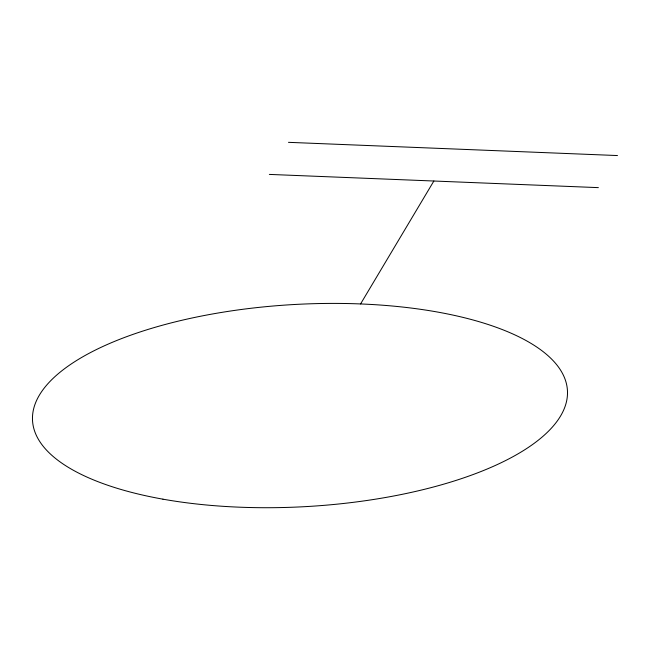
<?xml version="1.0" encoding="UTF-8"?>
<svg xmlns="http://www.w3.org/2000/svg" width="650" height="650" viewBox="0 0 650 650"><rect width="100%" height="100%" fill="white"/><g stroke="black" fill="none" stroke-linecap="round" stroke-linejoin="round"><path stroke-width="0.97" d="M360.571 303.948L433.867 181.017M288.478 142.334L617.5 155.553M269.352 174.411L598.374 187.631M162.939 499.168A267.873 101.213 -3.2 0 0 567.474 394.192A267.873 101.213 -3.2 0 0 169.544 323.326A267.873 101.213 -3.2 0 0 162.939 499.168"/></g></svg>
